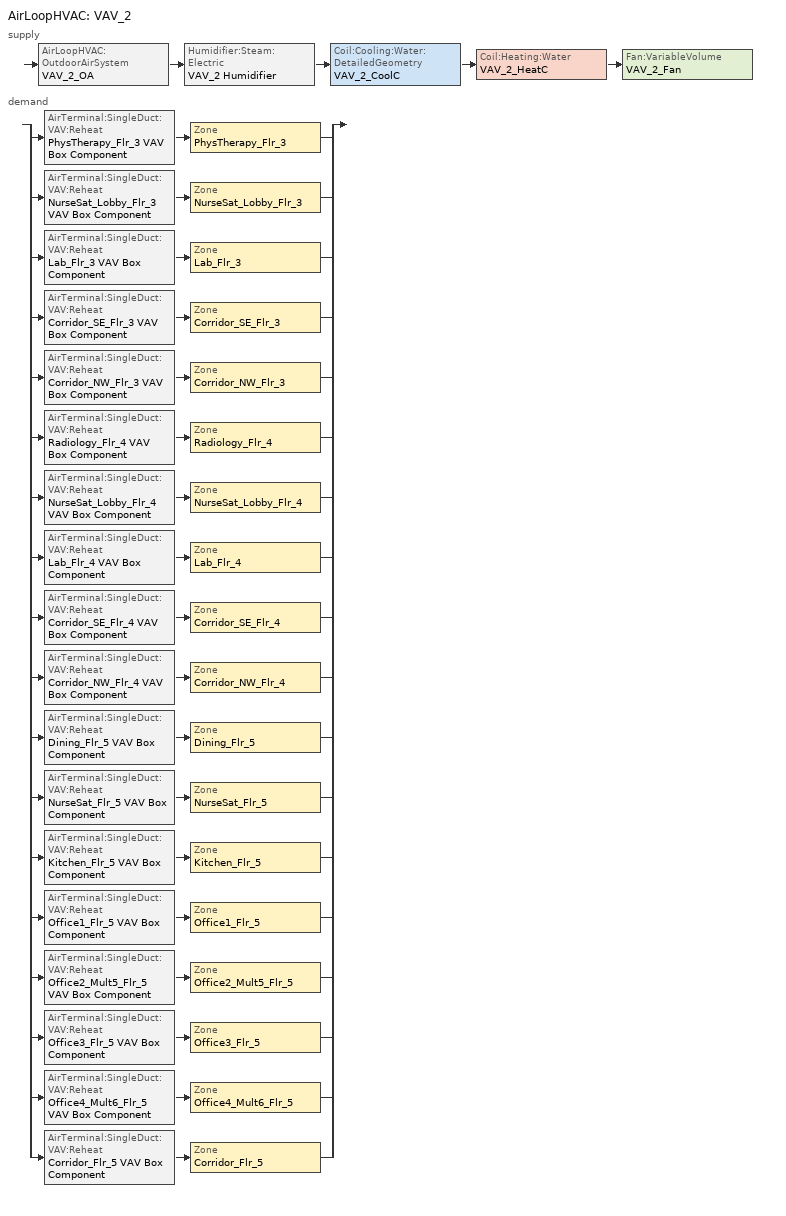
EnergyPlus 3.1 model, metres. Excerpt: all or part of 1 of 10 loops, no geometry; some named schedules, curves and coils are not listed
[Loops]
AirLoopHVAC 'VAV_2'
 supply: AirLoopHVAC:OutdoorAirSystem 'VAV_2_OA' > Humidifier:Steam:Electric 'VAV_2 Humidifier' > Coil:Cooling:Water:DetailedGeometry 'VAV_2_CoolC' > Coil:Heating:Water 'VAV_2_HeatC' > Fan:VariableVolume 'VAV_2_Fan'
 demand: split
  | AirTerminal:SingleDuct:VAV:Reheat 'PhysTherapy_Flr_3 VAV Box Component' > Zone 'PhysTherapy_Flr_3'
  | AirTerminal:SingleDuct:VAV:Reheat 'NurseSat_Lobby_Flr_3 VAV Box Component' > Zone 'NurseSat_Lobby_Flr_3'
  | AirTerminal:SingleDuct:VAV:Reheat 'Lab_Flr_3 VAV Box Component' > Zone 'Lab_Flr_3'
  | AirTerminal:SingleDuct:VAV:Reheat 'Corridor_SE_Flr_3 VAV Box Component' > Zone 'Corridor_SE_Flr_3'
  | AirTerminal:SingleDuct:VAV:Reheat 'Corridor_NW_Flr_3 VAV Box Component' > Zone 'Corridor_NW_Flr_3'
  | AirTerminal:SingleDuct:VAV:Reheat 'Radiology_Flr_4 VAV Box Component' > Zone 'Radiology_Flr_4'
  | AirTerminal:SingleDuct:VAV:Reheat 'NurseSat_Lobby_Flr_4 VAV Box Component' > Zone 'NurseSat_Lobby_Flr_4'
  | AirTerminal:SingleDuct:VAV:Reheat 'Lab_Flr_4 VAV Box Component' > Zone 'Lab_Flr_4'
  | AirTerminal:SingleDuct:VAV:Reheat 'Corridor_SE_Flr_4 VAV Box Component' > Zone 'Corridor_SE_Flr_4'
  | AirTerminal:SingleDuct:VAV:Reheat 'Corridor_NW_Flr_4 VAV Box Component' > Zone 'Corridor_NW_Flr_4'
  | AirTerminal:SingleDuct:VAV:Reheat 'Dining_Flr_5 VAV Box Component' > Zone 'Dining_Flr_5'
  | AirTerminal:SingleDuct:VAV:Reheat 'NurseSat_Flr_5 VAV Box Component' > Zone 'NurseSat_Flr_5'
  | AirTerminal:SingleDuct:VAV:Reheat 'Kitchen_Flr_5 VAV Box Component' > Zone 'Kitchen_Flr_5'
  | AirTerminal:SingleDuct:VAV:Reheat 'Office1_Flr_5 VAV Box Component' > Zone 'Office1_Flr_5'
  | AirTerminal:SingleDuct:VAV:Reheat 'Office2_Mult5_Flr_5 VAV Box Component' > Zone 'Office2_Mult5_Flr_5'
  | AirTerminal:SingleDuct:VAV:Reheat 'Office3_Flr_5 VAV Box Component' > Zone 'Office3_Flr_5'
  | AirTerminal:SingleDuct:VAV:Reheat 'Office4_Mult6_Flr_5 VAV Box Component' > Zone 'Office4_Mult6_Flr_5'
  | AirTerminal:SingleDuct:VAV:Reheat 'Corridor_Flr_5 VAV Box Component' > Zone 'Corridor_Flr_5'
[ComponentCost:LineItem]
Name | Line Item Type | Item | Cost per Each | Quantity | Cost per Unit of Output Capacity
People:PhysTherapy_Flr_3 | General | PhysTherapy_Flr_3 | 1 | 105.0106
LIGHTING EQUIP:PhysTherapy_Flr_3 | Lights | PhysTherapy_Flr_3 |  |  | 1
ElectricEquipment:PhysTherapy_Flr_3:MiscPlug | General | PhysTherapy_Flr_3 | 1 | 7.877
People:NurseSat_Lobby_Flr_3 | General | NurseSat_Lobby_Flr_3 | 1 | 48.7323
LIGHTING EQUIP:NurseSat_Lobby_Flr_3 | Lights | NurseSat_Lobby_Flr_3 |  |  | 1
ElectricEquipment:NurseSat_Lobby_Flr_3:MiscPlug | General | NurseSat_Lobby_Flr_3 | 1 | 7.3098
People:Lab_Flr_3 | General | Lab_Flr_3 | 1 | 71.2506
LIGHTING EQUIP:Lab_Flr_3 | Lights | Lab_Flr_3 |  |  | 1
ElectricEquipment:Lab_Flr_3:MiscPlug | General | Lab_Flr_3 | 1 | 8.5469
Infiltration:Corridor_SE_Flr_3 | General | Corridor_SE_Flr_3 | 1 | 0.0134
People:Corridor_SE_Flr_3 | General | Corridor_SE_Flr_3 | 1 | 6.1205
LIGHTING EQUIP:Corridor_SE_Flr_3 | Lights | Corridor_SE_Flr_3 |  |  | 1
Infiltration:Corridor_NW_Flr_3 | General | Corridor_NW_Flr_3 | 1 | 0.0134
People:Corridor_NW_Flr_3 | General | Corridor_NW_Flr_3 | 1 | 6.1205
LIGHTING EQUIP:Corridor_NW_Flr_3 | Lights | Corridor_NW_Flr_3 |  |  | 1
People:Radiology_Flr_4; ElectricEquipment:Radiology_Flr_4:MiscPlug | General | Radiology_Flr_4 | 1 | 26.2405
LIGHTING EQUIP:Radiology_Flr_4 | Lights | Radiology_Flr_4 |  |  | 1
People:NurseSat_Lobby_Flr_4 | General | NurseSat_Lobby_Flr_4 | 1 | 48.7323
LIGHTING EQUIP:NurseSat_Lobby_Flr_4 | Lights | NurseSat_Lobby_Flr_4 |  |  | 1
ElectricEquipment:NurseSat_Lobby_Flr_4:MiscPlug | General | NurseSat_Lobby_Flr_4 | 1 | 7.3098
People:Lab_Flr_4 | General | Lab_Flr_4 | 1 | 71.2506
LIGHTING EQUIP:Lab_Flr_4 | Lights | Lab_Flr_4 |  |  | 1
ElectricEquipment:Lab_Flr_4:MiscPlug | General | Lab_Flr_4 | 1 | 8.5469
Infiltration:Corridor_SE_Flr_4 | General | Corridor_SE_Flr_4 | 1 | 0.0134
People:Corridor_SE_Flr_4 | General | Corridor_SE_Flr_4 | 1 | 6.1205
LIGHTING EQUIP:Corridor_SE_Flr_4 | Lights | Corridor_SE_Flr_4 |  |  | 1
Infiltration:Corridor_NW_Flr_4 | General | Corridor_NW_Flr_4 | 1 | 0.0134
People:Corridor_NW_Flr_4 | General | Corridor_NW_Flr_4 | 1 | 6.1205
LIGHTING EQUIP:Corridor_NW_Flr_4 | Lights | Corridor_NW_Flr_4 |  |  | 1
Infiltration:Dining_Flr_5 | General | Dining_Flr_5 | 1 | 0.2809
People:Dining_Flr_5 | General | Dining_Flr_5 | 1 | 500.0042
LIGHTING EQUIP:Dining_Flr_5 | Lights | Dining_Flr_5 |  |  | 1
ElectricEquipment:Dining_Flr_5:MiscPlug | General | Dining_Flr_5 | 1 | 1.8743
Infiltration:NurseSat_Flr_5 | General | NurseSat_Flr_5 | 1 | 0.3454
People:NurseSat_Flr_5 | General | NurseSat_Flr_5 | 1 | 55.9797
LIGHTING EQUIP:NurseSat_Flr_5 | Lights | NurseSat_Flr_5 |  |  | 1
ElectricEquipment:NurseSat_Flr_5:MiscPlug | General | NurseSat_Flr_5 | 1 | 8.3969
Infiltration:Kitchen_Flr_5 | General | Kitchen_Flr_5 | 1 | 0.3635
People:Kitchen_Flr_5 | General | Kitchen_Flr_5 | 1 | 49.9818
LIGHTING EQUIP:Kitchen_Flr_5 | Lights | Kitchen_Flr_5 |  |  | 1
ElectricEquipment:Kitchen_Flr_5:MiscElec | General | Kitchen_Flr_5 | 1 | 74.9728
GasEquipment:Kitchen_Flr_5:MiscGas | General | Kitchen_Flr_5 | 1 | 424.8456
ElectricEquipment:Kitchen_Flr_5:ExhFan | General | Kitchen_Flr_5 | 1 | 0.2338
Infiltration:Office1_Flr_5 | General | Office1_Flr_5 | 1 | 0.043
People:Office1_Flr_5 | General | Office1_Flr_5 | 1 | 3.7496
LIGHTING EQUIP:Office1_Flr_5 | Lights | Office1_Flr_5 |  |  | 1
ElectricEquipment:Office1_Flr_5:MiscPlug | General | Office1_Flr_5 | 1 | 0.5624
Infiltration:Office2_Mult5_Flr_5 | General | Office2_Mult5_Flr_5 | 1 | 0.1528
People:Office2_Mult5_Flr_5 | General | Office2_Mult5_Flr_5 | 1 | 18.7432
LIGHTING EQUIP:Office2_Mult5_Flr_5 | Lights | Office2_Mult5_Flr_5 |  |  | 1
ElectricEquipment:Office2_Mult5_Flr_5:MiscPlug | General | Office2_Mult5_Flr_5 | 1 | 2.8115
Infiltration:Office3_Flr_5 | General | Office3_Flr_5 | 1 | 0.043
People:Office3_Flr_5 | General | Office3_Flr_5 | 1 | 3.7486
LIGHTING EQUIP:Office3_Flr_5 | Lights | Office3_Flr_5 |  |  | 1
ElectricEquipment:Office3_Flr_5:MiscPlug | General | Office3_Flr_5 | 1 | 0.5623
Infiltration:Office4_Mult6_Flr_5 | General | Office4_Mult6_Flr_5 | 1 | 0.0486
People:Office4_Mult6_Flr_5 | General | Office4_Mult6_Flr_5 | 1 | 5.995
LIGHTING EQUIP:Office4_Mult6_Flr_5 | Lights | Office4_Mult6_Flr_5 |  |  | 1
ElectricEquipment:Office4_Mult6_Flr_5:MiscPlug | General | Office4_Mult6_Flr_5 | 1 | 0.6748
Infiltration:Corridor_Flr_5 | General | Corridor_Flr_5 | 1 | 0.1725
People:Corridor_Flr_5 | General | Corridor_Flr_5 | 1 | 5.4181
LIGHTING EQUIP:Corridor_Flr_5 | Lights | Corridor_Flr_5 |  |  | 1
ElectricEquipment:Corridor_Flr_5:Elevators | General | Corridor_Flr_5 | 1 | 164.7733
[Sizing:Zone] Zone Cooling Design Supply Air Temperature {C}=14; Zone Heating Design Supply Air Temperature {C}=40; Zone Cooling Design Supply Air Humidity Ratio {kg-H20/kg-air}=0.0085; Zone Heating Design Supply Air Humidity Ratio {kg-H20/kg-air}=0.008; Outdoor Air Method=Flow/Zone; Outside Air Flow per Zone Floor Area {(m3/s)/m2}=0; Cooling Design Air Flow Method {Flow/Zone | DesignDay | DesignDayWithLimit}=DesignDayWithLimit; Cooling Minimum Air Flow Fraction=0; Heating Design Air Flow Method {Flow/Zone | DesignDay}=DesignDay; Heating Design Air Flow Rate=0
Name | Outside Air Flow per Zone {m3/s} | Cooling Minimum Air Flow
PhysTherapy_Flr_3 | 0.840085 | 0
NurseSat_Lobby_Flr_3; NurseSat_Lobby_Flr_4 | 0.487323 | 0
Lab_Flr_3; Lab_Flr_4 | 0.712506 | 0
Corridor_SE_Flr_3; Corridor_NW_Flr_3; Corridor_SE_Flr_4; Corridor_NW_Flr_4 | 0.141677 | 0
Radiology_Flr_4 | 0.209924 | 0
Dining_Flr_5 | 5.00004 | 3.77558
NurseSat_Flr_5 | 0.559797 | 0
Kitchen_Flr_5 | 3.77558 | 0
Office1_Flr_5 | 0.0374962 | 0
Office2_Mult5_Flr_5; Office3_Flr_5 | 0.0374864 | 0
Office4_Mult6_Flr_5 | 0.00999172 | 0
Corridor_Flr_5 | 0.125419 | 0
[ZoneControl:Thermostat] Control Type Schedule=Dual Zone Control Type Sched
Name | Zone | Control 1
PhysTherapy_Flr_3 Thermostat | PhysTherapy_Flr_3 | PhysTherapy_Flr_3 DualSPSched
NurseSat_Lobby_Flr_3 Thermostat | NurseSat_Lobby_Flr_3 | NurseSat_Lobby_Flr_3 DualSPSched
Lab_Flr_3 Thermostat | Lab_Flr_3 | Lab_Flr_3 DualSPSched
Corridor_SE_Flr_3 Thermostat | Corridor_SE_Flr_3 | Corridor_SE_Flr_3 DualSPSched
Corridor_NW_Flr_3 Thermostat | Corridor_NW_Flr_3 | Corridor_NW_Flr_3 DualSPSched
Radiology_Flr_4 Thermostat | Radiology_Flr_4 | Radiology_Flr_4 DualSPSched
NurseSat_Lobby_Flr_4 Thermostat | NurseSat_Lobby_Flr_4 | NurseSat_Lobby_Flr_4 DualSPSched
Lab_Flr_4 Thermostat | Lab_Flr_4 | Lab_Flr_4 DualSPSched
Corridor_SE_Flr_4 Thermostat | Corridor_SE_Flr_4 | Corridor_SE_Flr_4 DualSPSched
Corridor_NW_Flr_4 Thermostat | Corridor_NW_Flr_4 | Corridor_NW_Flr_4 DualSPSched
Dining_Flr_5 Thermostat | Dining_Flr_5 | Dining_Flr_5 DualSPSched
NurseSat_Flr_5 Thermostat | NurseSat_Flr_5 | NurseSat_Flr_5 DualSPSched
Kitchen_Flr_5 Thermostat | Kitchen_Flr_5 | Kitchen_Flr_5 DualSPSched
Office1_Flr_5 Thermostat | Office1_Flr_5 | Office1_Flr_5 DualSPSched
Office2_Mult5_Flr_5 Thermostat | Office2_Mult5_Flr_5 | Office2_Mult5_Flr_5 DualSPSched
Office3_Flr_5 Thermostat | Office3_Flr_5 | Office3_Flr_5 DualSPSched
Office4_Mult6_Flr_5 Thermostat | Office4_Mult6_Flr_5 | Office4_Mult6_Flr_5 DualSPSched
Corridor_Flr_5 Thermostat | Corridor_Flr_5 | Corridor_Flr_5 DualSPSched
[ThermostatSetpoint:DualSetpoint] Heating Setpoint Temperature Schedule=HTGSETP_SCH; Cooling Setpoint Temperature Schedule=CLGSETP_SCH
PhysTherapy_Flr_3 DualSPSched; NurseSat_Lobby_Flr_3 DualSPSched; Lab_Flr_3 DualSPSched; Corridor_SE_Flr_3 DualSPSched; Corridor_NW_Flr_3 DualSPSched; Radiology_Flr_4 DualSPSched; NurseSat_Lobby_Flr_4 DualSPSched; Lab_Flr_4 DualSPSched; Corridor_SE_Flr_4 DualSPSched; Corridor_NW_Flr_4 DualSPSched; Dining_Flr_5 DualSPSched; NurseSat_Flr_5 DualSPSched; Kitchen_Flr_5 DualSPSched; Office1_Flr_5 DualSPSched; Office2_Mult5_Flr_5 DualSPSched; Office3_Flr_5 DualSPSched; Office4_Mult6_Flr_5 DualSPSched; Corridor_Flr_5 DualSPSched
[Zone equipment]
PhysTherapy_Flr_3: PhysTherapy_Flr_3 VAV Box Component
NurseSat_Lobby_Flr_3: NurseSat_Lobby_Flr_3 VAV Box Component
Lab_Flr_3: Lab_Flr_3 VAV Box Component
Corridor_SE_Flr_3: Corridor_SE_Flr_3 VAV Box Component
Corridor_NW_Flr_3: Corridor_NW_Flr_3 VAV Box Component
Radiology_Flr_4: Radiology_Flr_4 VAV Box Component
NurseSat_Lobby_Flr_4: NurseSat_Lobby_Flr_4 VAV Box Component
Lab_Flr_4: Lab_Flr_4 VAV Box Component
Corridor_SE_Flr_4: Corridor_SE_Flr_4 VAV Box Component
Corridor_NW_Flr_4: Corridor_NW_Flr_4 VAV Box Component
Dining_Flr_5: Dining_Flr_5 Exhaust Fan, Dining_Flr_5 VAV Box Component
NurseSat_Flr_5: NurseSat_Flr_5 VAV Box Component
Kitchen_Flr_5: Kitchen_Flr_5 Exhaust Fan, Kitchen_Flr_5 VAV Box Component
Office1_Flr_5: Office1_Flr_5 VAV Box Component
Office2_Mult5_Flr_5: Office2_Mult5_Flr_5 VAV Box Component
Office3_Flr_5: Office3_Flr_5 VAV Box Component
Office4_Mult6_Flr_5: Office4_Mult6_Flr_5 VAV Box Component
Corridor_Flr_5: Corridor_Flr_5 VAV Box Component
[AirTerminal:SingleDuct:VAV:Reheat] Availability Schedule=ALWAYS_ON; Maximum Air Flow Rate {m3/s}=AUTOSIZE; Zone Minimum Air Flow Input Method=Constant; Constant Minimum Air Flow Fraction=0.3; Maximum Hot Water or Steam Flow Rate {m3/s}=AUTOSIZE; Minimum Hot Water or Steam Flow Rate {m3/s}=0; Convergence Tolerance=0.001; Damper Heating Action=Normal
Name | Reheat Coil
PhysTherapy_Flr_3 VAV Box Component | PhysTherapy_Flr_3 VAV Box Reheat Coil
NurseSat_Lobby_Flr_3 VAV Box Component | NurseSat_Lobby_Flr_3 VAV Box Reheat Coil
Lab_Flr_3 VAV Box Component | Lab_Flr_3 VAV Box Reheat Coil
Corridor_SE_Flr_3 VAV Box Component | Corridor_SE_Flr_3 VAV Box Reheat Coil
Corridor_NW_Flr_3 VAV Box Component | Corridor_NW_Flr_3 VAV Box Reheat Coil
Radiology_Flr_4 VAV Box Component | Radiology_Flr_4 VAV Box Reheat Coil
NurseSat_Lobby_Flr_4 VAV Box Component | NurseSat_Lobby_Flr_4 VAV Box Reheat Coil
Lab_Flr_4 VAV Box Component | Lab_Flr_4 VAV Box Reheat Coil
Corridor_SE_Flr_4 VAV Box Component | Corridor_SE_Flr_4 VAV Box Reheat Coil
Corridor_NW_Flr_4 VAV Box Component | Corridor_NW_Flr_4 VAV Box Reheat Coil
Dining_Flr_5 VAV Box Component | Dining_Flr_5 VAV Box Reheat Coil
NurseSat_Flr_5 VAV Box Component | NurseSat_Flr_5 VAV Box Reheat Coil
Kitchen_Flr_5 VAV Box Component | Kitchen_Flr_5 VAV Box Reheat Coil
Office1_Flr_5 VAV Box Component | Office1_Flr_5 VAV Box Reheat Coil
Office2_Mult5_Flr_5 VAV Box Component | Office2_Mult5_Flr_5 VAV Box Reheat Coil
Office3_Flr_5 VAV Box Component | Office3_Flr_5 VAV Box Reheat Coil
Office4_Mult6_Flr_5 VAV Box Component | Office4_Mult6_Flr_5 VAV Box Reheat Coil
Corridor_Flr_5 VAV Box Component | Corridor_Flr_5 VAV Box Reheat Coil
[Coil:Heating:Water]
VAV_2_HeatC: Availablility Schedule=ALWAYS_ON; U-Factor Times Area Value {W/K}=AUTOSIZE; Maximum Water Flow Rate {m3/s}=AUTOSIZE; Coil Peformance input method=UFactorTimesAreaAndDesignWaterFlowRate; Nominal Capacity=AUTOSIZE; Design Inlet Water Temperature=82.2; Design Inlet Air Temperature=16.6; Design Outlet Water Temperature=71.1; Design Outlet Air Temperature=32.2
[Fan:ZoneExhaust] Availability Schedule=Hours_of_operation; Fan Efficiency=1; Pressure Rise {Pa}=125
Name | Maximum Flow Rate {m3/s} [*******]
Dining_Flr_5 Exhaust Fan | 3.7756
Kitchen_Flr_5 Exhaust Fan | 0.0001
[Refrigeration:Case] Availablility Schedule=ALWAYS_ON; Zone=Kitchen_Flr_5; Rated Ambient Temperature {C}=23.88; Rated Ambient Relative Humidity {%}=55; Latent Case Credit Curve Type=CaseTemperatureMethod; Case Lighting Schedule=BLDG_LIGHT_SCH; Fraction Of Lighting Energy To Case=1; Case Anti-Sweat Heater Power per Unit Length {W/m}=0; Minimum Anti-Sweat Heater Power per Unit Length {W/m}=0; Anti-Sweat Heater Control Type {******}=None; Humidity At Zero Anti-Sweat Heater Energy {%}=0; Case Height {m}=0; Defrost Energy Correction Curve Type=None
Name | Rated Total Cooling Capacity per Unit length {W/m} | Rated Latent Heat Ratio | Rated Runtime Fraction | Case Length {m} | Case Operating Temperature {C} | Latent Case Credit Curve | Standard Case Fan Power per Unit Length {W/m} | Operating Case Fan Power per Unit Length {W/m} | Standard Case Lighting Power per Unit Length {W/m} | Fraction of Anti-Sweat Heater Energy To Case | Case Defrost Power per Unit Length {W/m} | Case Defrost Type | Case Defrost Schedule | Case Defrost Drip-Down Schedule | Under Case HVAC Return Air Fraction | Refrigerated Case Restocking Schedule | Case Credit Fraction Schedule | Case Defrost Type {*******}
Kitchen_Flr_5_Case:1_WALKINFREEZER | 734 | 0.1 | 0.4 | 10.98 | -23 | Kitchen_Flr_5_Case:1_WALKINFREEZERSingleShelfHorizontal_LatentEnergyMult | 69 | 69 | 33 | 0 | 364 | ELECTRIC | Kitchen_Flr_5_Case:1_WALKINFREEZER_CaseDefrost2aDaySched | Kitchen_Flr_5_Case:1_WALKINFREEZER_CaseDripDown2aDaySched | 0 | Kitchen_Flr_5_Case:1_WALKINFREEZER_WalkInStockingSched | Kitchen_Flr_5_Case:1_WALKINFREEZER_CaseCreditReduxSched
Kitchen_Flr_5_Case:2_SELFCONTAINEDDISPLAYCASE | 886.5 | 0.08 | 0.85 | 8.93 | 2 | Kitchen_Flr_5_Case:2_SELFCONTAINEDDISPLAYCASEMultiShelfVertical_LatentEnergyMult | 67 | 67 | 40 | 0.2 | 0 |  |  |  | 0.05 | Kitchen_Flr_5_Case:2_SELFCONTAINEDDISPLAYCASE_CaseStockingSched |  | NONE
[Refrigeration:CompressorRack] Heat Rejection Location {OUTDOORS | ZONE}=OUTDOORS; Design Condenser Fan Power {W}=1000; Condenser Type=AIRCOOLED
Name | Design Compressor Rack COP {W/W} | Compressor Rack COP As Function Of Temperature Curve | Condenser Fan Power Function of Temperature Curve | Refrigeration Case Name or CaseList
RACK1 | 1.5 | RACK1_RackCOPfTCurve | RACK1_RackCondFanCurve2 | Kitchen_Flr_5_Case:1_WALKINFREEZER
RACK2 | 3 | RACK2_RackCOPfTCurve |  | Kitchen_Flr_5_Case:2_SELFCONTAINEDDISPLAYCASE
[AirLoopHVAC]
VAV_2: Design Supply Air Flow Rate {m3/s}=AUTOSIZE
[Controller:WaterCoil] Maximum Actuated Flow {m3/s}=AUTOSIZE; Minimum Actuated Flow {m3/s}=0
Name | Control Variable {Temperature | HumidityRatio | TemperatureAndHumidityRatio | Flow} | Action {Normal | Reverse} | Actuator Variable {Flow} | Actuator Variable {FLOW} | Controller Convergence Tolerance {delta C} [Delta temp from setpoint]
VAV_2_CoolC_Controller | TemperatureAndHumidityRatio | Reverse | Flow
VAV_2_HeatC_Controller | Temperature | Normal |  | Flow | 0.0001
[SetpointManager:Scheduled]
VAV_2 SAT setpoint: Control Variable {Temperature| others }=Temperature; Schedule=Seasonal-Reset-Supply-Air-Temp-Sch; Setpoint Node or NodeList=VAV_2 Supply Equipment Outlet Node
[SetpointManager:SingleZone:Humidity:Minimum]
VAV_2 Humidifier HUMRAT setpoint: Setpoint Node or NodeList=VAV_2 Humidifier-VAV_2_CoolCNode
[SetpointManager:SingleZone:Humidity:Maximum]
VAV_2_CoolC HUMRAT setpoint: Setpoint Node or NodeList=VAV_2_CoolC-VAV_2_HeatCNode
[SetpointManager:MixedAir]
Name | Control Variable {Temperature} | Setpoint Node or NodeList | Control Variable
VAV_2_CoolC SAT Manager | Temperature | VAV_2_CoolC-VAV_2_HeatCNode
VAV_2_HeatC SAT Manager | Temperature | VAV_2_HeatC-VAV_2_FanNode
VAV_2_OAMixed Air Temp Manager |  | VAV_2_OA-VAV_2 HumidifierNode | Temperature
[Sizing:System]
VAV_2: Type Of Load To Size On {Sensible}=Sensible; Design Outdoor Air Flow Rate {m3/s}=AUTOSIZE; Minimum System Air Flow Ratio=0.3; Preheat Design Temperature {C}=7; Preheat Design Humidity Ratio {kg-H2O/kg-air}=0.008; Precool Design Temperature {C}=12.8; Precool Design Humidity Ratio {kg-H2O/kg-air}=0.008; Central Cooling Design Supply Air Temperature {C}=12.8; Central Heating Design Supply Air Temperature {C}=16.7; Sizing Option {Coincident | NonCoincident}=NonCoincident; 100% Outdoor Air in Cooling {Yes | No}=No; 100% Outdoor Air in Heating {Yes | No}=No; Central Cooling Design Supply Air Humidity Ratio {kg-H2O/kg-air}=0.0085; Central Heating Design Supply Air Humidity Ratio {kg-H2O/kg-air}=0.008; Cooling Design Air Flow Method=DesignDay; Cooling Design Air Flow Rate {m3/s}=0; Heating Design Air Flow Method=DesignDay; Heating Design Air Flow Rate {m3/s}=0
[Controller:OutdoorAir]
VAV_2_OA_Controller: Minimum Outdoor Air Flow Rate {m3/s}=AUTOSIZE; Maximum Outdoor Air Flow Rate {m3/s}=AUTOSIZE; Economizer Control Type=DifferentialDryBulb; Economizer Control Action Type=ModulateFlow; Economizer Maximum Limit Dry-Bulb Temperature {C}=28; Economizer Maximum Limit Enthalpy {J/kg}=64000; Economizer Minimum Limit Dry-Bulb Temperature {C}=-100; Lockout Type=NoLockout; Minimum Limit Type=FixedMinimum; Minimum Outdoor Air Schedule=MinOA_Sched
[Humidifier:Steam:Electric]
VAV_2 Humidifier: Availability Schedule=ALWAYS_ON; Rated Capacity m3/s=0.1; Rated Power W=1000000; Rated Fan Power W=0; Standby Power W=0
[Coil:Cooling:Water:DetailedGeometry]
VAV_2_CoolC: Availablility Schedule=ALWAYS_ON; Maximum Water Flow Rate {m3/s}=AUTOSIZE; Tube Outside Surface Area  {m2}=AUTOSIZE; Total Tube Inside Area {m2}=AUTOSIZE; Fin Surface Area {m2}=AUTOSIZE; Minimum Airflow Area {m2}=AUTOSIZE; Coil Depth {m}=AUTOSIZE; Fin Diameter {m}=AUTOSIZE; Fin Thickness {m}=0.0015; Tube Inside Diameter  {m}=0.01445; Tube Outside Diameter {m}=0.0159; Tube Thermal Conductivity {W/m-K}=0.386; Fin Thermal Conductivity {W/m-K}=0.204; Fin Spacing {m}=0.0018; Tube Depth Spacing {m}=0.026; Number of Tube Rows=6; Number of Tubes per Row=AUTOSIZE
[Fan:VariableVolume]
VAV_2_Fan: Availability Schedule=HVACOperationSchd; Fan Efficiency=0.6175; Pressure Rise {Pa}=1388.304; Maximum Flow Rate {m3/s}=AUTOSIZE; Minimum Flow Rate {m3/s}=0; Motor Efficiency=0.95; Motor In Airstream Fraction=1; Fan Coefficient 1=0.0407599; Fan Coefficient 2=0.088045; Fan Coefficient 3=-0.0729261; Fan Coefficient 4=0.94374; Fan Coefficient 5=0
[Schedule:Compact]
BLDG_LIGHT_SCH: Through: 12/31, For: Weekdays, Until: 07:00, 0.1, Until: 08:00, 0.5, Until: 16:00, 0.9, Until: 23:00, 0.3, Until: 24:00, 0.1, For: SummerDesignDay, Until: 24:00, 1, For: WinterDesignDay, Until: 24:00, 0, For: Saturday, Until: 07:00, 0.1, Until: 08:00, 0.2, Until: 18:00, 0.4, Until: 24:00, 0.1, For: Sunday Holidays AllOtherDays, Until: 08:00, 0.05, Until: 16:00, 0.1, Until: 24:00, 0.05
Hours_of_operation; ALWAYS_ON: Through: 12/31, For: AllDays, Until: 24:00, 1
Dual Zone Control Type Sched: Through: 12/31, For: AllDays, Until: 24:00, 4
Kitchen_Flr_5_Case:1_WALKINFREEZER_CaseDefrost2aDaySched: On/Off, Through: 12/31, For:AllDays, Interpolate:Yes, Until: 11:00, 0, Until: 11:20, 1, Until: 23:00, 0, Until: 23:20, 1, Until: 24:00, 0
Kitchen_Flr_5_Case:1_WALKINFREEZER_CaseDripDown2aDaySched: On/Off, Through: 12/31, For:AllDays, Interpolate:Yes, Until: 11:00, 0, Until: 11:30, 1, Until: 23:00, 0, Until: 23:30, 1, Until: 24:00, 0
Kitchen_Flr_5_Case:1_WALKINFREEZER_WalkInStockingSched: Any Number, Through: 12/31, For: Tuesday Friday, Until: 4:00, 0, Until: 5:00, 725, Until: 6:00, 417, Until: 7:00, 290, Until: 24:00, 0, For: AllOtherDays, Until: 4:00, 0, Until: 5:00, 125, Until: 6:00, 117, Until: 7:00, 90, Until: 19:00, 0, Until: 20:00, 125, Until: 21:00, 117, Until: 22:00, 90, Until: 24:00, 0
Kitchen_Flr_5_Case:1_WALKINFREEZER_CaseCreditReduxSched: Fraction, Through: 12/31, For:AllDays, Interpolate:No, Until: 7:00, 0.2, Until: 21:00, 0.4, Until: 24:00, 0.2
[Curve:Cubic]
Kitchen_Flr_5_Case:1_WALKINFREEZERSingleShelfHorizontal_LatentEnergyMult: Coefficient1 Constant=0.0236; Coefficient2 x=0.0006; Coefficient3 x**2=0; Coefficient4 x**3=0; Minimum Value of x=-35; Maximum Value of x=20
